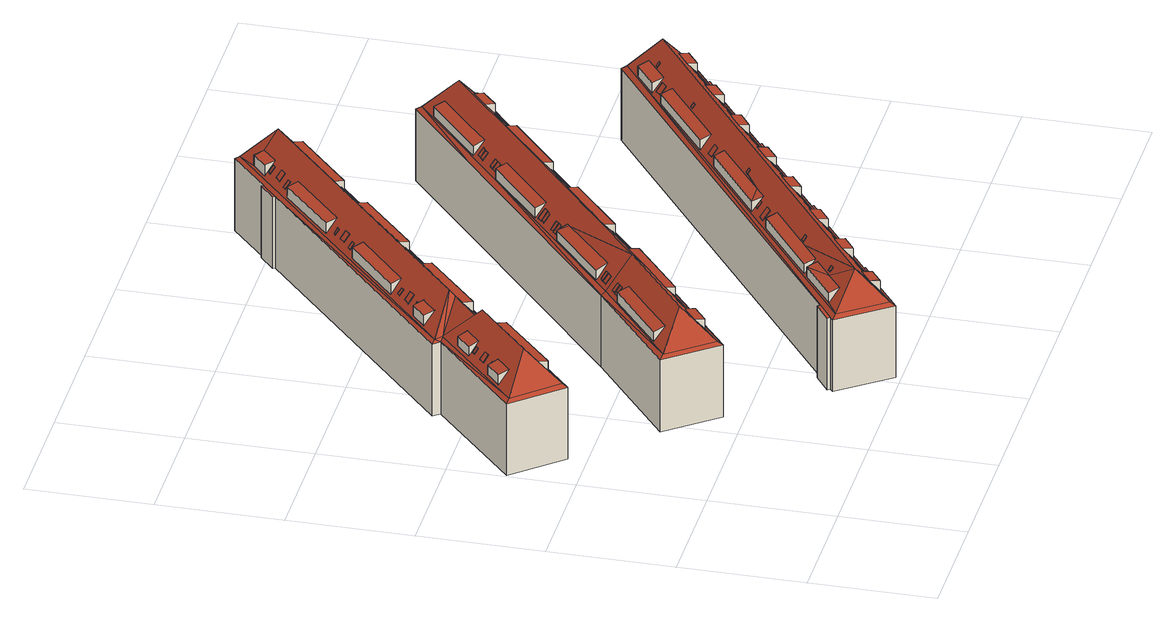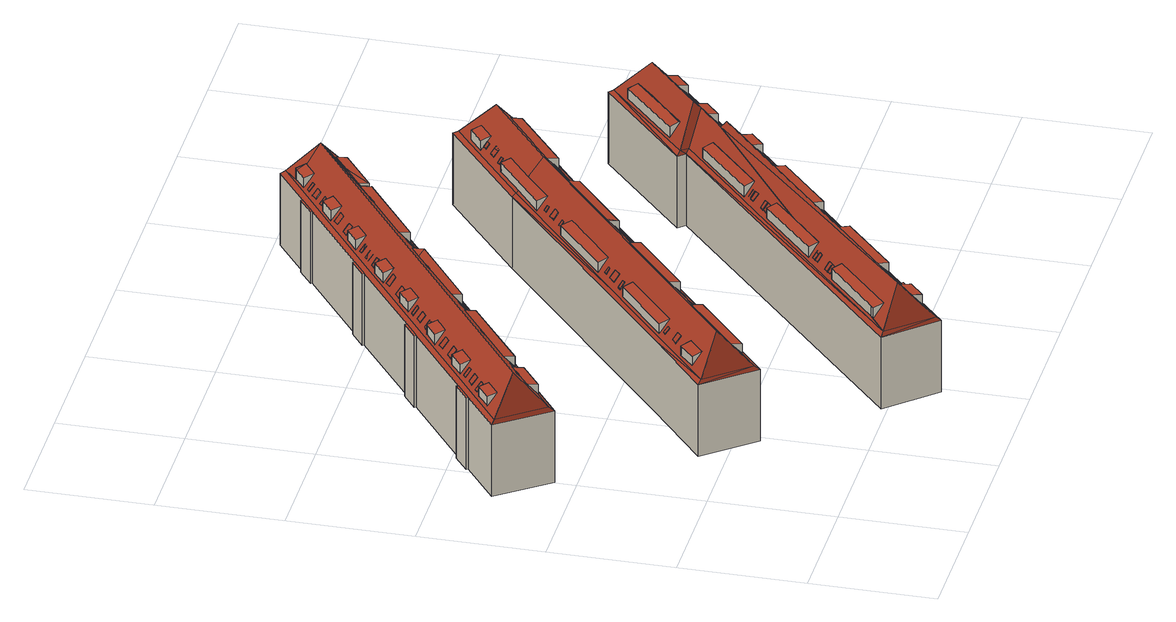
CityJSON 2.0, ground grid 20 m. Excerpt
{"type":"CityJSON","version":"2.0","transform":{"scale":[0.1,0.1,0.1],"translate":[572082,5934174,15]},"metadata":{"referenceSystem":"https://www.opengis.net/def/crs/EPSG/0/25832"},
"CityObjects":{
"building1":{"type":"Building","attributes":{"Grundfläche 2D":"844.498860","Grundhöhe NN":"15.993"},"children":["building1-1","building1-2","building1-3","building1-4","building1-5","building1-6","building1-7","building1-8","building1-9","building1-10","building1-11","building1-12","building1-13","building1-14","building1-15","building1-16","building1-17","building1-18","building1-19","building1-20","building1-21","building1-22","building1-23","building1-24"],"geometry":[{"type":"Solid","lod":"3","boundaries":[[[[0,1,2,3]],[[4,5,6,7]],[[8,9,10,11],[12,13,14,15,7,16]],[[17,10,9,18,19]],[[18,20,19]],[[21,22,23,24,25]],[[26,27,20,18,28],[29,30,31,32,22,33,29,26],[34,35,36,37,38,39,34,20],[40,41,42,43]],[[20,27,44]],[[45,46,11,17]],[[45,17,47]],[[48,11,46]],[[49,8,48]],[[48,8,11]],[[50,26,49]],[[26,28,49]],[[28,8,49]],[[51,52,50]],[[50,52,26]],[[53,54,55,52,51]],[[53,56,57,54]],[[58,55,54]],[[47,55,58]],[[47,19,55]],[[47,17,19]],[[59,60,61,62]],[[63,52,55,44,27],[61,60,64,65],[66,67,68,69,70,71]],[[27,52,63]],[[72,73,74,75,76]],[[67,66,77,78,68]],[[17,11,10]],[[18,9,8,28]],[[26,52,27]],[[19,44,55]],[[20,44,19]],[[3,2,43,42]],[[0,3,42,41]],[[1,0,41,40]],[[2,1,40,43]],[[14,13,5,4]],[[13,12,6,5]],[[16,7,6,12]],[[15,14,4,7]],[[23,22,32]],[[31,30,24,23,32]],[[30,29,25,24]],[[29,33,21,25]],[[33,22,21]],[[36,35,75,74,37]],[[35,34,76,75]],[[34,39,72,76]],[[39,38,73,72]],[[38,37,74,73]],[[61,65,62]],[[59,62,65,64]],[[59,64,60]],[[70,69,78,77]],[[68,78,69,68,67]],[[77,66,71,70]],[[79,80,46,45]],[[80,81,48,46]],[[81,82,49,48]],[[82,83,50,49]],[[83,84,51,50]],[[84,85,53,51]],[[85,86,56,53]],[[86,87,57,56]],[[87,88,54,57]],[[88,89,58,54]],[[89,90,47,58]],[[90,79,45,47]],[[84,83,82,81,80,79,90,89,88,87,86,85]]]],"semantics":{"surfaces":[{"type":"RoofSurface"},{"type":"WallSurface"},{"type":"GroundSurface"}],"values":[[0,0,0,0,0,0,0,0,0,0,0,0,0,0,0,0,0,0,0,0,0,0,0,0,0,0,0,0,0,0,0,0,0,0,1,1,1,1,1,1,1,1,1,1,1,1,1,1,1,1,1,1,1,1,1,1,1,1,1,1,1,1,1,1,1,1,1,1,1,1,2]]}}]},
"building1-1":{"type":"BuildingInstallation","parents":["building1"],"geometry":[{"type":"MultiSurface","lod":"3","boundaries":[[[91,92,93,94]],[[94,93,95,96]],[[91,94,96,97]],[[92,91,97,98]],[[93,92,98,95]]],"semantics":{"surfaces":[{"type":"RoofSurface"},{"type":"WallSurface"}],"values":[0,1,1,1,1]}}]},
"building1-2":{"type":"BuildingInstallation","parents":["building1"],"geometry":[{"type":"MultiSurface","lod":"3","boundaries":[[[99,100,101,102]],[[102,101,103,104]],[[101,100,105,103]],[[100,99,106,105]],[[99,102,104,106]]],"semantics":{"surfaces":[{"type":"RoofSurface"},{"type":"WallSurface"}],"values":[0,1,1,1,1]}}]},
"building1-3":{"type":"BuildingInstallation","parents":["building1"],"geometry":[{"type":"MultiSurface","lod":"3","boundaries":[[[107,108,109,110]],[[109,108,111,112]],[[110,109,112,113]],[[107,110,113,114]],[[108,107,114,111]]],"semantics":{"surfaces":[{"type":"RoofSurface"},{"type":"WallSurface"}],"values":[0,1,1,1,1]}}]},
"building1-4":{"type":"BuildingInstallation","parents":["building1"],"geometry":[{"type":"MultiSurface","lod":"3","boundaries":[[[115,116,117,118,119]],[[120,121,116,115,122]],[[121,123,117,116]],[[124,122,115,119]],[[123,125,124,119,118,117]]],"semantics":{"surfaces":[{"type":"RoofSurface"},{"type":"WallSurface"}],"values":[0,1,1,1,1]}}]},
"building1-5":{"type":"BuildingInstallation","parents":["building1"],"geometry":[{"type":"MultiSurface","lod":"3","boundaries":[[[126,127,128,129]],[[127,126,130,131]],[[128,127,131,132]],[[129,128,132,133]],[[126,129,133,130]]],"semantics":{"surfaces":[{"type":"RoofSurface"},{"type":"WallSurface"}],"values":[0,1,1,1,1]}}]},
"building1-6":{"type":"BuildingInstallation","parents":["building1"],"geometry":[{"type":"MultiSurface","lod":"3","boundaries":[[[134,135,136,137]],[[134,137,138,139]],[[137,136,140,138]],[[135,134,139,141]],[[136,135,141,140]]],"semantics":{"surfaces":[{"type":"RoofSurface"},{"type":"WallSurface"}],"values":[0,1,1,1,1]}}]},
"building1-7":{"type":"BuildingInstallation","parents":["building1"],"geometry":[{"type":"MultiSurface","lod":"3","boundaries":[[[142,143,144,145]],[[145,144,146,147]],[[142,145,147,148]],[[143,142,148,149]],[[144,143,149,146]]],"semantics":{"surfaces":[{"type":"RoofSurface"},{"type":"WallSurface"}],"values":[0,1,1,1,1]}}]},
"building1-8":{"type":"BuildingInstallation","parents":["building1"],"geometry":[{"type":"MultiSurface","lod":"3","boundaries":[[[150,151,152,153]],[[151,150,154,155]],[[153,152,156,157]],[[150,153,157,154]],[[152,151,155,156]]],"semantics":{"surfaces":[{"type":"RoofSurface"},{"type":"WallSurface"}],"values":[0,1,1,1,1]}}]},
"building1-9":{"type":"BuildingInstallation","parents":["building1"],"geometry":[{"type":"MultiSurface","lod":"3","boundaries":[[[158,159,160,161]],[[159,158,162,163]],[[161,160,164,165]],[[158,161,165,162]],[[160,159,163,164]]],"semantics":{"surfaces":[{"type":"RoofSurface"},{"type":"WallSurface"}],"values":[0,1,1,1,1]}}]},
"building1-10":{"type":"BuildingInstallation","parents":["building1"],"geometry":[{"type":"MultiSurface","lod":"3","boundaries":[[[166,167,168,169]],[[167,166,170,171]],[[169,168,172,173]],[[166,169,173,170]],[[168,167,171,172]]],"semantics":{"surfaces":[{"type":"RoofSurface"},{"type":"WallSurface"}],"values":[0,1,1,1,1]}}]},
"building1-11":{"type":"BuildingInstallation","parents":["building1"],"geometry":[{"type":"MultiSurface","lod":"3","boundaries":[[[174,175,176,177]],[[177,176,178]],[[179,175,174]],[[179,178,176,175]]],"semantics":{"surfaces":[{"type":"RoofSurface"},{"type":"WallSurface"}],"values":[0,1,1,1]}}]},
"building1-12":{"type":"BuildingInstallation","parents":["building1"],"geometry":[{"type":"MultiSurface","lod":"3","boundaries":[[[180,181,182,183]],[[180,183,184,185]],[[183,182,186,184]],[[181,180,185,187]],[[182,181,187,186]]],"semantics":{"surfaces":[{"type":"RoofSurface"},{"type":"WallSurface"}],"values":[0,1,1,1,1]}}]},
"building1-13":{"type":"BuildingInstallation","parents":["building1"],"geometry":[{"type":"MultiSurface","lod":"3","boundaries":[[[188,189,190,191]],[[189,188,192,193]],[[190,189,193,194]],[[188,191,195,192]],[[191,190,194,195]]],"semantics":{"surfaces":[{"type":"RoofSurface"},{"type":"WallSurface"}],"values":[0,1,1,1,1]}}]},
"building1-14":{"type":"BuildingInstallation","parents":["building1"],"geometry":[{"type":"MultiSurface","lod":"3","boundaries":[[[196,197,198,199,200,201]],[[202,203,196,201]],[[204,205,199,198]],[[201,200,199,205,202]],[[203,204,198,197,196]]],"semantics":{"surfaces":[{"type":"RoofSurface"},{"type":"WallSurface"}],"values":[0,1,1,1,1]}}]},
"building1-15":{"type":"BuildingInstallation","parents":["building1"],"geometry":[{"type":"MultiSurface","lod":"3","boundaries":[[[206,163,207,208]],[[207,163,209]],[[208,207,209,210]],[[206,208,210,211]],[[206,211,163]]],"semantics":{"surfaces":[{"type":"RoofSurface"},{"type":"WallSurface"}],"values":[0,1,1,1,1]}}]},
"building1-16":{"type":"BuildingInstallation","parents":["building1"],"geometry":[{"type":"MultiSurface","lod":"3","boundaries":[[[212,213,214]],[[215,216,217,213,212]],[[214,213,218]],[[218,63,212,214]],[[63,219,215,212]],[[219,220,217,216,215]]],"semantics":{"surfaces":[{"type":"RoofSurface"},{"type":"WallSurface"}],"values":[0,0,1,1,1,1]}}]},
"building1-17":{"type":"BuildingInstallation","parents":["building1"],"geometry":[{"type":"MultiSurface","lod":"3","boundaries":[[[221,222,223,224]],[[221,224,225,226]],[[222,221,226,227]],[[224,223,228,225]],[[223,222,227,228]]],"semantics":{"surfaces":[{"type":"RoofSurface"},{"type":"WallSurface"}],"values":[0,1,1,1,1]}}]},
"building1-18":{"type":"BuildingInstallation","parents":["building1"],"geometry":[{"type":"MultiSurface","lod":"3","boundaries":[[[229,230,231,232]],[[230,229,233,234]],[[231,230,234,235]],[[232,231,235,236]],[[229,232,236,233]]],"semantics":{"surfaces":[{"type":"RoofSurface"},{"type":"WallSurface"}],"values":[0,1,1,1,1]}}]},
"building1-19":{"type":"BuildingInstallation","parents":["building1"],"geometry":[{"type":"MultiSurface","lod":"3","boundaries":[[[237,238,117,239,240,241]],[[239,117,123,242]],[[243,241,240,239,242,244]],[[237,241,243,245]],[[123,117,238,237,245,246]]],"semantics":{"surfaces":[{"type":"RoofSurface"},{"type":"WallSurface"}],"values":[0,1,1,1,1]}}]},
"building1-20":{"type":"BuildingInstallation","parents":["building1"],"geometry":[{"type":"MultiSurface","lod":"3","boundaries":[[[247,248,249,250]],[[250,249,251]],[[251,252,247,250]],[[248,247,252]]],"semantics":{"surfaces":[{"type":"RoofSurface"},{"type":"WallSurface"}],"values":[0,1,1,1]}}]},
"building1-21":{"type":"BuildingInstallation","parents":["building1"],"geometry":[{"type":"MultiSurface","lod":"3","boundaries":[[[253,254,255,256]],[[253,256,257,258]],[[256,255,259,257]],[[254,253,258,260]],[[255,254,260,259]]],"semantics":{"surfaces":[{"type":"RoofSurface"},{"type":"WallSurface"}],"values":[0,1,1,1,1]}}]},
"building1-22":{"type":"BuildingInstallation","parents":["building1"],"geometry":[{"type":"MultiSurface","lod":"3","boundaries":[[[261,262,263,264]],[[262,261,265]],[[266,264,263]],[[265,266,263,262]]],"semantics":{"surfaces":[{"type":"RoofSurface"},{"type":"WallSurface"}],"values":[0,1,1,1]}}]},
"building1-23":{"type":"BuildingInstallation","parents":["building1"],"geometry":[{"type":"MultiSurface","lod":"3","boundaries":[[[267,268,269,270]],[[269,268,271,272]],[[270,269,272,273]],[[267,270,273,274]],[[268,267,274,271]]],"semantics":{"surfaces":[{"type":"RoofSurface"},{"type":"WallSurface"}],"values":[0,1,1,1,1]}}]},
"building1-24":{"type":"BuildingInstallation","parents":["building1"],"geometry":[{"type":"MultiSurface","lod":"3","boundaries":[[[275,276,277,278]],[[276,275,279,280]],[[278,277,281,282]],[[275,278,282,279]],[[277,276,280,281]]],"semantics":{"surfaces":[{"type":"RoofSurface"},{"type":"WallSurface"}],"values":[0,1,1,1,1]}}]},
"building2":{"type":"Building","attributes":{"Grundfläche 2D":"837.151905","Grundhöhe NN":"16.050"},"children":["building2-1","building2-2","building2-3","building2-4","building2-5","building2-6","building2-7","building2-8","building2-9","building2-10","building2-11","building2-12","building2-13","building2-14","building2-15","building2-16","building2-17","building2-18","building2-19","building2-20","building2-21","building2-22","building2-23","building2-24","building2-25"],"geometry":[{"type":"Solid","lod":"3","boundaries":[[[[283,284,285,286]],[[286,287,283]],[[288,289,290,291,292,293,294]],[[295,296,297,298,299,300,301,302,303,304]],[[305,306,307,308,309,296,295,310,311,300,299],[289,288,312,313,314,292,291,290],[315,316,317,318]],[[319,298,320,321]],[[321,320,322]],[[323,299,298,319]],[[323,324,307,306,305]],[[323,305,299]],[[325,307,324]],[[326,327,325]],[[325,327,307]],[[328,327,326]],[[328,329,322,330,331,327]],[[322,332,330]],[[322,320,332]],[[295,304,333,334,310]],[[335,336,337,338]],[[339,340,341,342,343,344,345]],[[320,297,296,332],[341,346,347,348,345,344,343,342]],[[332,296,309,308,327,331,330],[286,285,349,350,351,287,286,296],[352,353,335,338],[354,355,356,357,358,359]],[[360,361,315,318]],[[359,362,363,355,354]],[[297,320,298]],[[307,327,308]],[[351,350,284,283]],[[285,284,350,349]],[[283,287,351]],[[314,293,292]],[[314,313,294,293]],[[288,294,313,312]],[[310,334,311]],[[333,304,303,302]],[[300,311,334,333,302,301]],[[361,360,317,316]],[[315,361,316]],[[317,360,318]],[[335,353,336]],[[337,336,353,352]],[[337,352,338]],[[358,357,363,362]],[[363,357,356,355]],[[362,359,358]],[[339,345,348,347]],[[347,346,340,339]],[[341,340,346]],[[319,321,364,365]],[[323,319,365,366]],[[367,325,324,323,366,368]],[[326,325,367,369]],[[321,322,370,364]],[[370,322,329,328,326,369,371]],[[364,370,371,369,367,368,366,365]]]],"semantics":{"surfaces":[{"type":"RoofSurface"},{"type":"WallSurface"},{"type":"GroundSurface"}],"values":[[0,0,0,0,0,0,0,0,0,0,0,0,0,0,0,0,0,0,0,0,0,0,0,0,0,0,1,1,1,1,1,1,1,1,1,1,1,1,1,1,1,1,1,1,1,1,1,1,1,1,1,1,1,2]]}}]},
"building2-1":{"type":"BuildingInstallation","parents":["building2"],"geometry":[{"type":"MultiSurface","lod":"3","boundaries":[[[372,373,374,375,376]],[[377,378,374,373]],[[378,376,375,374]],[[373,372,377]]],"semantics":{"surfaces":[{"type":"RoofSurface"},{"type":"WallSurface"}],"values":[0,1,1,1]}}]},
"building2-2":{"type":"BuildingInstallation","parents":["building2"],"geometry":[{"type":"MultiSurface","lod":"3","boundaries":[[[379,380,381,382]],[[381,383,382]],[[379,382,383,384]],[[379,384,380]]],"semantics":{"surfaces":[{"type":"RoofSurface"},{"type":"WallSurface"}],"values":[0,1,1,1]}}]},
"building2-3":{"type":"BuildingInstallation","parents":["building2"],"geometry":[{"type":"MultiSurface","lod":"3","boundaries":[[[385,386,387,388]],[[385,388,389,390]],[[386,385,390,391]],[[387,386,391,392]],[[388,387,392,389]]],"semantics":{"surfaces":[{"type":"RoofSurface"},{"type":"WallSurface"}],"values":[0,1,1,1,1]}}]},
"building2-4":{"type":"BuildingInstallation","parents":["building2"],"geometry":[{"type":"MultiSurface","lod":"3","boundaries":[[[393,394,395,396]],[[396,395,397,398]],[[393,396,398,399]],[[394,393,399,400]],[[395,394,400,397]]],"semantics":{"surfaces":[{"type":"RoofSurface"},{"type":"WallSurface"}],"values":[0,1,1,1,1]}}]},
"building2-5":{"type":"BuildingInstallation","parents":["building2"],"geometry":[{"type":"MultiSurface","lod":"3","boundaries":[[[401,402,403,404]],[[402,401,405,406]],[[404,403,407,408]],[[401,404,408,405]],[[403,402,406,407]]],"semantics":{"surfaces":[{"type":"RoofSurface"},{"type":"WallSurface"}],"values":[0,1,1,1,1]}}]},
"building2-6":{"type":"BuildingInstallation","parents":["building2"],"geometry":[{"type":"MultiSurface","lod":"3","boundaries":[[[409,410,411,412]],[[411,410,413,414]],[[412,411,414,415]],[[409,412,415,416]],[[410,409,416,413]]],"semantics":{"surfaces":[{"type":"RoofSurface"},{"type":"WallSurface"}],"values":[0,1,1,1,1]}}]},
"building2-7":{"type":"BuildingInstallation","parents":["building2"],"geometry":[{"type":"MultiSurface","lod":"3","boundaries":[[[417,418,419,420]],[[420,419,421,422]],[[417,420,422,423]],[[418,417,423,424]],[[419,418,424,421]]],"semantics":{"surfaces":[{"type":"RoofSurface"},{"type":"WallSurface"}],"values":[0,1,1,1,1]}}]},
"building2-8":{"type":"BuildingInstallation","parents":["building2"],"geometry":[{"type":"MultiSurface","lod":"3","boundaries":[[[425,426,427,428]],[[428,427,429,430]],[[425,428,430,431]],[[426,425,431,432]],[[427,426,432,429]]],"semantics":{"surfaces":[{"type":"RoofSurface"},{"type":"WallSurface"}],"values":[0,1,1,1,1]}}]},
"building2-9":{"type":"BuildingInstallation","parents":["building2"],"geometry":[{"type":"MultiSurface","lod":"3","boundaries":[[[433,434,435,436,437,438]],[[439,440,435,434]],[[437,436,435,440,435,441]],[[441,442,438,437]],[[434,433,438,442,439]]],"semantics":{"surfaces":[{"type":"RoofSurface"},{"type":"WallSurface"}],"values":[0,1,1,1,1]}}]},
"building2-10":{"type":"BuildingInstallation","parents":["building2"],"geometry":[{"type":"MultiSurface","lod":"3","boundaries":[[[443,444,445,446]],[[443,446,447,448]],[[446,445,449,447]],[[444,443,448,450]],[[445,444,450,449]]],"semantics":{"surfaces":[{"type":"RoofSurface"},{"type":"WallSurface"}],"values":[0,1,1,1,1]}}]},
"building2-11":{"type":"BuildingInstallation","parents":["building2"],"geometry":[{"type":"MultiSurface","lod":"3","boundaries":[[[443,451,452,453]],[[452,451,454,455]],[[443,453,456,448]],[[453,452,455,456]],[[451,443,448,454]]],"semantics":{"surfaces":[{"type":"RoofSurface"},{"type":"WallSurface"}],"values":[0,1,1,1,1]}}]},
"building2-12":{"type":"BuildingInstallation","parents":["building2"],"geometry":[{"type":"MultiSurface","lod":"3","boundaries":[[[457,458,459,460,461]],[[462,463,461,460]],[[463,464,457,461]],[[459,458,457,464,465]],[[465,462,460,459]]],"semantics":{"surfaces":[{"type":"RoofSurface"},{"type":"WallSurface"}],"values":[0,1,1,1,1]}}]},
"building2-13":{"type":"BuildingInstallation","parents":["building2"],"geometry":[{"type":"MultiSurface","lod":"3","boundaries":[[[466,467,468,469]],[[469,468,470,471]],[[466,469,471,472]],[[467,466,472,473]],[[468,467,473,470]]],"semantics":{"surfaces":[{"type":"RoofSurface"},{"type":"WallSurface"}],"values":[0,1,1,1,1]}}]},
"building2-14":{"type":"BuildingInstallation","parents":["building2"],"geometry":[{"type":"MultiSurface","lod":"3","boundaries":[[[474,475,476,477]],[[476,475,478,479]],[[477,476,479,480]],[[474,477,480,481]],[[475,474,481,478]]],"semantics":{"surfaces":[{"type":"RoofSurface"},{"type":"WallSurface"}],"values":[0,1,1,1,1]}}]},
"building2-15":{"type":"BuildingInstallation","parents":["building2"],"geometry":[{"type":"MultiSurface","lod":"3","boundaries":[[[482,483,484,485]],[[485,484,486,487]],[[482,485,487,488]],[[483,482,488,489]],[[484,483,489,486]]],"semantics":{"surfaces":[{"type":"RoofSurface"},{"type":"WallSurface"}],"values":[0,1,1,1,1]}}]},
"building2-16":{"type":"BuildingInstallation","parents":["building2"],"geometry":[{"type":"MultiSurface","lod":"3","boundaries":[[[490,491,492,493]],[[493,492,494,495]],[[490,493,495,496]],[[491,490,496,497]],[[492,491,497,494]]],"semantics":{"surfaces":[{"type":"RoofSurface"},{"type":"WallSurface"}],"values":[0,1,1,1,1]}}]},
"building2-17":{"type":"BuildingInstallation","parents":["building2"],"geometry":[{"type":"MultiSurface","lod":"3","boundaries":[[[498,499,500,501]],[[500,499,502,503]],[[501,500,503,504]],[[498,501,504,505]],[[499,498,505,502]]],"semantics":{"surfaces":[{"type":"RoofSurface"},{"type":"WallSurface"}],"values":[0,1,1,1,1]}}]},
"building2-18":{"type":"BuildingInstallation","parents":["building2"],"geometry":[{"type":"MultiSurface","lod":"3","boundaries":[[[506,507,508,509]],[[507,506,510,511]],[[509,508,512,513]],[[506,509,513,510]],[[508,507,511,512]]],"semantics":{"surfaces":[{"type":"RoofSurface"},{"type":"WallSurface"}],"values":[0,1,1,1,1]}}]},
"building2-19":{"type":"BuildingInstallation","parents":["building2"],"geometry":[{"type":"MultiSurface","lod":"3","boundaries":[[[514,515,516,517]],[[515,514,518,519]],[[517,516,520,521]],[[514,517,521,518]],[[516,515,519,520]]],"semantics":{"surfaces":[{"type":"RoofSurface"},{"type":"WallSurface"}],"values":[0,1,1,1,1]}}]},
"building2-20":{"type":"BuildingInstallation","parents":["building2"],"geometry":[{"type":"MultiSurface","lod":"3","boundaries":[[[522,523,524,525,526,527]],[[528,525,524,523,529,530]],[[526,525,528,531]],[[532,522,527,526,531,533]],[[523,522,532,529]]],"semantics":{"surfaces":[{"type":"RoofSurface"},{"type":"WallSurface"}],"values":[0,1,1,1,1]}}]},
"building2-21":{"type":"BuildingInstallation","parents":["building2"],"geometry":[{"type":"MultiSurface","lod":"3","boundaries":[[[534,535,536,537]],[[535,534,538,539]],[[536,535,539,540]],[[537,536,540,541]],[[534,537,541,538]]],"semantics":{"surfaces":[{"type":"RoofSurface"},{"type":"WallSurface"}],"values":[0,1,1,1,1]}}]},
"building2-22":{"type":"BuildingInstallation","parents":["building2"],"geometry":[{"type":"MultiSurface","lod":"3","boundaries":[[[507,542,543,544]],[[543,542,545,546]],[[544,543,546,547]],[[507,544,547,511]],[[542,507,511,545]]],"semantics":{"surfaces":[{"type":"RoofSurface"},{"type":"WallSurface"}],"values":[0,1,1,1,1]}}]},
"building2-23":{"type":"BuildingInstallation","parents":["building2"],"geometry":[{"type":"MultiSurface","lod":"3","boundaries":[[[548,549,550,551]],[[549,548,552,553]],[[551,550,554,555]],[[548,551,555,552]],[[550,549,553,554]]],"semantics":{"surfaces":[{"type":"RoofSurface"},{"type":"WallSurface"}],"values":[0,1,1,1,1]}}]},
"building2-24":{"type":"BuildingInstallation","parents":["building2"],"geometry":[{"type":"MultiSurface","lod":"3","boundaries":[[[556,557,558,559]],[[557,556,560,561]],[[558,557,561,562]],[[559,558,562,563]],[[556,559,563,560]]],"semantics":{"surfaces":[{"type":"RoofSurface"},{"type":"WallSurface"}],"values":[0,1,1,1,1]}}]},
"building2-25":{"type":"BuildingInstallation","parents":["building2"],"geometry":[{"type":"MultiSurface","lod":"3","boundaries":[[[469,564,565,566]],[[566,565,567,568]],[[469,566,568,471]],[[564,469,471,569]],[[565,564,569,567]]],"semantics":{"surfaces":[{"type":"RoofSurface"},{"type":"WallSurface"}],"values":[0,1,1,1,1]}}]},
"building3":{"type":"Building","attributes":{"Grundfläche 2D":"826.708482","Grundhöhe NN":"16.005"},"children":["building3-1","building3-2","building3-3","building3-4","building3-5","building3-6","building3-7","building3-8","building3-9","building3-10","building3-11","building3-12","building3-13","building3-14","building3-15","building3-16","building3-17","building3-18","building3-19","building3-20","building3-21","building3-22","building3-23","building3-24","building3-25","building3-26","building3-27","building3-28","building3-29","building3-30","building3-31","building3-32","building3-33","building3-34","building3-35","building3-36"],"geometry":[{"type":"Solid","lod":"3","boundaries":[[[[570,571,572]],[[573,570,572,574]],[[575,576,577,578,579]],[[575,577,576]],[[580,581,582,583]],[[579,584,585,586,587,588,589,590,591,575],[592,593,594,595],[596,597,574,572,598,572,571,599],[600,601,602,603,604,605,575,605,606,607],[583,582,608,609]],[[585,575,591,610,586]],[[611,612,613,614]],[[615,616,617,618]],[[619,620,621,622]],[[623,611,614,615,618,619,622,624,625,626,578,577]],[[624,627,628,625]],[[629,584,578,626]],[[630,584,629]],[[631,630,632,633]],[[630,631,634,585,584]],[[635,606,605,604,636,637,638]],[[639,640,593,592]],[[591,641,642,610]],[[643,644,641,591,590]],[[634,623,577,585]],[[585,577,575]],[[579,578,584]],[[573,574,597]],[[597,596,570,573]],[[599,571,570,596]],[[636,604,603,602]],[[602,601,637,636]],[[601,600,607,606,635,638,637]],[[640,639,595,594]],[[640,594,593]],[[592,595,639]],[[580,583,609]],[[609,608,581,580]],[[582,581,608]],[[610,642,586]],[[589,588,587,641,644,643,590]],[[587,586,642,641]],[[645,646,611,623]],[[646,647,612,611]],[[647,648,613,612]],[[648,649,614,613]],[[649,650,615,614]],[[650,651,616,615]],[[651,652,617,616]],[[652,653,618,617]],[[653,654,619,618]],[[654,655,620,619]],[[655,656,621,620]],[[656,657,622,621]],[[657,658,624,622]],[[658,659,627,624]],[[659,660,628,627]],[[660,661,625,628]],[[661,662,626,625]],[[662,663,629,626]],[[663,664,630,629]],[[664,665,632,630]],[[665,666,633,632]],[[666,667,631,633]],[[667,668,634,631]],[[668,645,623,634]],[[655,654,653,652,651,650,649,648,647,646,645,668,667,666,665,664,663,662,661,660,659,658,657,656]]]],"semantics":{"surfaces":[{"type":"RoofSurface"},{"type":"WallSurface"},{"type":"GroundSurface"}],"values":[[0,0,0,0,0,0,0,0,0,0,0,0,0,0,0,0,0,0,0,0,0,0,0,1,1,1,1,1,1,1,1,1,1,1,1,1,1,1,1,1,1,1,1,1,1,1,1,1,1,1,1,1,1,1,1,1,1,1,1,1,1,1,2]]}}]},
"building3-1":{"type":"BuildingInstallation","parents":["building3"],"geometry":[{"type":"MultiSurface","lod":"3","boundaries":[[[669,670,671,672]],[[672,671,673,674]],[[669,672,674,675]],[[670,669,675,676]],[[671,670,676,673]]],"semantics":{"surfaces":[{"type":"RoofSurface"},{"type":"WallSurface"}],"values":[0,1,1,1,1]}}]},
"building3-2":{"type":"BuildingInstallation","parents":["building3"],"geometry":[{"type":"MultiSurface","lod":"3","boundaries":[[[677,678,679,680]],[[681,682,679,678]],[[683,684,677,680]],[[681,678,677,684]],[[683,680,679,682]]],"semantics":{"surfaces":[{"type":"RoofSurface"},{"type":"WallSurface"}],"values":[0,1,1,1,1]}}]},
"building3-3":{"type":"BuildingInstallation","parents":["building3"],"geometry":[{"type":"MultiSurface","lod":"3","boundaries":[[[685,686,687,688,689,690]],[[691,598,692,690,689,688]],[[692,693,685,690]],[[693,694,687,686,685]],[[694,691,688,687]]],"semantics":{"surfaces":[{"type":"RoofSurface"},{"type":"WallSurface"}],"values":[0,1,1,1,1]}}]},
"building3-4":{"type":"BuildingInstallation","parents":["building3"],"geometry":[{"type":"MultiSurface","lod":"3","boundaries":[[[695,696,697,698]],[[695,698,699,700]],[[696,695,700,701]],[[698,697,702,699]],[[697,696,701,702]]],"semantics":{"surfaces":[{"type":"RoofSurface"},{"type":"WallSurface"}],"values":[0,1,1,1,1]}}]},
"building3-5":{"type":"BuildingInstallation","parents":["building3"],"geometry":[{"type":"MultiSurface","lod":"3","boundaries":[[[703,704,705,706]],[[706,705,707]],[[703,706,707,708]],[[704,703,708,709]],[[704,709,705]]],"semantics":{"surfaces":[{"type":"RoofSurface"},{"type":"WallSurface"}],"values":[0,1,1,1,1]}}]},
"building3-6":{"type":"BuildingInstallation","parents":["building3"],"geometry":[{"type":"MultiSurface","lod":"3","boundaries":[[[710,711,712,713]],[[711,710,714,715]],[[713,712,716,717]],[[710,713,717,714]],[[712,711,715,716]]],"semantics":{"surfaces":[{"type":"RoofSurface"},{"type":"WallSurface"}],"values":[0,1,1,1,1]}}]},
"building3-7":{"type":"BuildingInstallation","parents":["building3"],"geometry":[{"type":"MultiSurface","lod":"3","boundaries":[[[718,719,720,721]],[[721,720,722,723]],[[718,721,723,724]],[[719,718,724,725]],[[720,719,725,722]]],"semantics":{"surfaces":[{"type":"RoofSurface"},{"type":"WallSurface"}],"values":[0,1,1,1,1]}}]},
"building3-8":{"type":"BuildingInstallation","parents":["building3"],"geometry":[{"type":"MultiSurface","lod":"3","boundaries":[[[726,727,728,729]],[[729,728,730,731]],[[726,729,731,732]],[[727,726,732,733]],[[728,727,733,730]]],"semantics":{"surfaces":[{"type":"RoofSurface"},{"type":"WallSurface"}],"values":[0,1,1,1,1]}}]},
"building3-9":{"type":"BuildingInstallation","parents":["building3"],"geometry":[{"type":"MultiSurface","lod":"3","boundaries":[[[734,735,736,737]],[[738,739,736,735]],[[736,739,737]],[[734,738,735]]],"semantics":{"surfaces":[{"type":"RoofSurface"},{"type":"WallSurface"}],"values":[0,1,1,1]}}]},
"building3-10":{"type":"BuildingInstallation","parents":["building3"],"geometry":[{"type":"MultiSurface","lod":"3","boundaries":[[[740,741,742]],[[743,744,740,742,745]],[[746,576,742,741]],[[576,747,745,742]],[[745,747,744,743]],[[741,740,746]]],"semantics":{"surfaces":[{"type":"RoofSurface"},{"type":"WallSurface"}],"values":[0,0,1,1,1,1]}}]},
"building3-11":{"type":"BuildingInstallation","parents":["building3"],"geometry":[{"type":"MultiSurface","lod":"3","boundaries":[[[748,749,750,751]],[[748,751,752,753]],[[751,750,754,752]],[[750,749,755,754]],[[749,748,753,755]]],"semantics":{"surfaces":[{"type":"RoofSurface"},{"type":"WallSurface"}],"values":[0,1,1,1,1]}}]},
"building3-12":{"type":"BuildingInstallation","parents":["building3"],"geometry":[{"type":"MultiSurface","lod":"3","boundaries":[[[756,757,758,759]],[[759,758,760,761]],[[758,757,762,760]],[[756,759,761,607]],[[757,756,607,762]]],"semantics":{"surfaces":[{"type":"RoofSurface"},{"type":"WallSurface"}],"values":[0,1,1,1,1]}}]},
"building3-13":{"type":"BuildingInstallation","parents":["building3"],"geometry":[{"type":"MultiSurface","lod":"3","boundaries":[[[763,764,765,766,767,768]],[[769,770,766,765]],[[768,767,766,770,771]],[[771,772,763,768]],[[772,769,765,764,763]]],"semantics":{"surfaces":[{"type":"RoofSurface"},{"type":"WallSurface"}],"values":[0,1,1,1,1]}}]},
"building3-14":{"type":"BuildingInstallation","parents":["building3"],"geometry":[{"type":"MultiSurface","lod":"3","boundaries":[[[773,774,775,776]],[[774,777,775]],[[776,778,773]],[[774,773,778,777]]],"semantics":{"surfaces":[{"type":"RoofSurface"},{"type":"WallSurface"}],"values":[0,1,1,1]}}]},
"building3-15":{"type":"BuildingInstallation","parents":["building3"],"geometry":[{"type":"MultiSurface","lod":"3","boundaries":[[[779,780,781,782]],[[780,783,781]],[[782,784,779]],[[780,779,784,783]]],"semantics":{"surfaces":[{"type":"RoofSurface"},{"type":"WallSurface"}],"values":[0,1,1,1]}}]},
"building3-16":{"type":"BuildingInstallation","parents":["building3"],"geometry":[{"type":"MultiSurface","lod":"3","boundaries":[[[785,786,787,788]],[[785,788,789,790]],[[788,787,791,789]],[[786,785,790,792]],[[787,786,792,791]]],"semantics":{"surfaces":[{"type":"RoofSurface"},{"type":"WallSurface"}],"values":[0,1,1,1,1]}}]},
"building3-17":{"type":"BuildingInstallation","parents":["building3"],"geometry":[{"type":"MultiSurface","lod":"3","boundaries":[[[793,794,795,796]],[[796,795,797,798]],[[795,794,799,797]],[[793,796,798,800]],[[794,793,800,799]]],"semantics":{"surfaces":[{"type":"RoofSurface"},{"type":"WallSurface"}],"values":[0,1,1,1,1]}}]},
"building3-18":{"type":"BuildingInstallation","parents":["building3"],"geometry":[{"type":"MultiSurface","lod":"3","boundaries":[[[801,802,803,804]],[[804,805,801]],[[802,801,805,806]],[[802,806,803]]],"semantics":{"surfaces":[{"type":"RoofSurface"},{"type":"WallSurface"}],"values":[0,1,1,1]}}]},
"building3-19":{"type":"BuildingInstallation","parents":["building3"],"geometry":[{"type":"MultiSurface","lod":"3","boundaries":[[[807,808,809,810]],[[809,811,810]],[[811,812,807,810]],[[807,812,808]]],"semantics":{"surfaces":[{"type":"RoofSurface"},{"type":"WallSurface"}],"values":[0,1,1,1]}}]},
"building3-20":{"type":"BuildingInstallation","parents":["building3"],"geometry":[{"type":"MultiSurface","lod":"3","boundaries":[[[813,814,815,816]],[[816,815,817,818]],[[813,816,818,819]],[[814,813,819,820]],[[815,814,820,817]]],"semantics":{"surfaces":[{"type":"RoofSurface"},{"type":"WallSurface"}],"values":[0,1,1,1,1]}}]},
"building3-21":{"type":"BuildingInstallation","parents":["building3"],"geometry":[{"type":"MultiSurface","lod":"3","boundaries":[[[821,822,823,824]],[[824,823,825,826]],[[821,824,826,827]],[[822,821,827,828]],[[823,822,828,825]]],"semantics":{"surfaces":[{"type":"RoofSurface"},{"type":"WallSurface"}],"values":[0,1,1,1,1]}}]},
"building3-22":{"type":"BuildingInstallation","parents":["building3"],"geometry":[{"type":"MultiSurface","lod":"3","boundaries":[[[829,830,831,832]],[[833,834,831,830]],[[831,834,835,832]],[[835,836,829,832]],[[829,836,833,830]]],"semantics":{"surfaces":[{"type":"RoofSurface"},{"type":"WallSurface"}],"values":[0,1,1,1,1]}}]},
"building3-23":{"type":"BuildingInstallation","parents":["building3"],"geometry":[{"type":"MultiSurface","lod":"3","boundaries":[[[837,838,839,840]],[[837,840,841,842]],[[839,838,843,844]],[[838,837,842,843]],[[840,839,844,841]]],"semantics":{"surfaces":[{"type":"RoofSurface"},{"type":"WallSurface"}],"values":[0,1,1,1,1]}}]},
"building3-24":{"type":"BuildingInstallation","parents":["building3"],"geometry":[{"type":"MultiSurface","lod":"3","boundaries":[[[845,846,847,848,849]],[[850,847,846,851]],[[850,852,848,847]],[[852,853,854,845,849,848]],[[854,851,846,845]]],"semantics":{"surfaces":[{"type":"RoofSurface"},{"type":"WallSurface"}],"values":[0,1,1,1,1]}}]},
"building3-25":{"type":"BuildingInstallation","parents":["building3"],"geometry":[{"type":"MultiSurface","lod":"3","boundaries":[[[855,856,857,858]],[[856,859,857]],[[858,860,855]],[[856,855,860,859]]],"semantics":{"surfaces":[{"type":"RoofSurface"},{"type":"WallSurface"}],"values":[0,1,1,1]}}]},
"building3-26":{"type":"BuildingInstallation","parents":["building3"],"geometry":[{"type":"MultiSurface","lod":"3","boundaries":[[[861,862,863,864]],[[864,863,865,866]],[[861,864,866,867]],[[862,861,867,868]],[[863,862,868,865]]],"semantics":{"surfaces":[{"type":"RoofSurface"},{"type":"WallSurface"}],"values":[0,1,1,1,1]}}]},
"building3-27":{"type":"BuildingInstallation","parents":["building3"],"geometry":[{"type":"MultiSurface","lod":"3","boundaries":[[[869,870,871,872]],[[872,871,873,874]],[[870,869,875,876]],[[869,872,874,875]],[[871,870,876,873]]],"semantics":{"surfaces":[{"type":"RoofSurface"},{"type":"WallSurface"}],"values":[0,1,1,1,1]}}]},
"building3-28":{"type":"BuildingInstallation","parents":["building3"],"geometry":[{"type":"MultiSurface","lod":"3","boundaries":[[[877,878,879,880]],[[879,878,881,882]],[[877,880,883,884]],[[878,877,884,881]],[[880,879,882,883]]],"semantics":{"surfaces":[{"type":"RoofSurface"},{"type":"WallSurface"}],"values":[0,1,1,1,1]}}]},
"building3-29":{"type":"BuildingInstallation","parents":["building3"],"geometry":[{"type":"MultiSurface","lod":"3","boundaries":[[[885,886,887,888]],[[885,888,889,890]],[[888,887,891,889]],[[886,885,890,892]],[[887,886,892,891]]],"semantics":{"surfaces":[{"type":"RoofSurface"},{"type":"WallSurface"}],"values":[0,1,1,1,1]}}]},
"building3-30":{"type":"BuildingInstallation","parents":["building3"],"geometry":[{"type":"MultiSurface","lod":"3","boundaries":[[[893,894,895,896]],[[896,895,897,898]],[[895,894,899,897]],[[893,896,898,900]],[[894,893,900,899]]],"semantics":{"surfaces":[{"type":"RoofSurface"},{"type":"WallSurface"}],"values":[0,1,1,1,1]}}]},
"building3-31":{"type":"BuildingInstallation","parents":["building3"],"geometry":[{"type":"MultiSurface","lod":"3","boundaries":[[[901,902,903,904,905,906]],[[903,902,901,907,908]],[[904,903,908,909]],[[904,909,905]]],"semantics":{"surfaces":[{"type":"RoofSurface"},{"type":"WallSurface"}],"values":[0,1,1,1]}}]},
"building3-32":{"type":"BuildingInstallation","parents":["building3"],"geometry":[{"type":"MultiSurface","lod":"3","boundaries":[[[910,911,912,913]],[[910,913,914,915]],[[912,911,916,917]],[[913,912,917,914]],[[911,910,915,916]]],"semantics":{"surfaces":[{"type":"RoofSurface"},{"type":"WallSurface"}],"values":[0,1,1,1,1]}}]},
"building3-33":{"type":"BuildingInstallation","parents":["building3"],"geometry":[{"type":"MultiSurface","lod":"3","boundaries":[[[918,919,920,921]],[[921,920,922,923]],[[918,921,923,924]],[[919,918,924,925]],[[920,919,925,922]]],"semantics":{"surfaces":[{"type":"RoofSurface"},{"type":"WallSurface"}],"values":[0,1,1,1,1]}}]},
"building3-34":{"type":"BuildingInstallation","parents":["building3"],"geometry":[{"type":"MultiSurface","lod":"3","boundaries":[[[926,927,928,929]],[[928,927,930,931]],[[929,928,931,932]],[[926,929,932,933]],[[927,926,933,930]]],"semantics":{"surfaces":[{"type":"RoofSurface"},{"type":"WallSurface"}],"values":[0,1,1,1,1]}}]},
"building3-35":{"type":"BuildingInstallation","parents":["building3"],"geometry":[{"type":"MultiSurface","lod":"3","boundaries":[[[934,935,936,937,938]],[[939,940,937,936]],[[934,938,937,940,941,942]],[[942,943,935,934]],[[936,935,943,939]]],"semantics":{"surfaces":[{"type":"RoofSurface"},{"type":"WallSurface"}],"values":[0,1,1,1,1]}}]},
"building3-36":{"type":"BuildingInstallation","parents":["building3"],"geometry":[{"type":"MultiSurface","lod":"3","boundaries":[[[944,945,946,947]],[[947,946,948,949]],[[944,947,949,950]],[[945,944,950,951]],[[946,945,951,948]]],"semantics":{"surfaces":[{"type":"RoofSurface"},{"type":"WallSurface"}],"values":[0,1,1,1,1]}}]}
},
"vertices":[
[326,714,164],[230,628,164],[242,615,160],[338,701,160],[99,467,160],[194,553,160],[182,566,164],[87,480,164],[223,576,139],[167,584,193],[70,497,193],[73,439,139],[182,566,163],[194,553,142],[99,467,143],[94,472,151],[117,508,164],[13,506,139],[167,595,183],[166,644,139],[214,636,183],[640,970,160],[628,983,164],[530,896,164],[542,883,160],[633,964,160],[669,992,139],[613,1001,193],[215,587,139],[633,964,142],[542,883,142],[537,889,152],[530,896,163],[640,970,142],[419,797,163],[477,848,163],[480,844,157],[488,835,142],[391,748,142],[380,761,163],[230,628,163],[326,714,163],[338,701,142],[242,615,142],[213,645,193],[5,508,134],[73,431,134],[158,645,134],[232,574,134],[222,585,134],[678,991,134],[610,1067,134],[610,1059,139],[543,1007,134],[516,983,134],[156,654,139],[541,1010,134],[514,986,134],[148,656,134],[264,747,160],[276,733,164],[367,813,164],[354,827,160],[583,1031,142],[264,747,142],[354,827,142],[518,948,164],[427,867,164],[427,868,164],[415,881,142],[505,962,142],[511,956,152],[380,761,164],[391,748,160],[488,835,160],[477,848,164],[419,797,164],[505,962,160],[415,881,160],[5,508,10],[73,431,10],[232,574,10],[222,585,10],[678,991,10],[610,1067,10],[543,1007,10],[541,1010,10],[514,986,10],[516,983,10],[148,656,10],[158,645,10],
[97,571,150],[89,563,149],[95,557,160],[103,564,160],[95,557,159],[103,564,159],[97,571,149],[89,563,148],
[79,554,149],[74,551,149],[79,546,157],[83,549,157],[79,546,156],[83,549,156],[74,551,148],[79,554,148],
[393,854,150],[384,846,150],[390,839,161],[399,847,161],[384,846,149],[390,839,160],[399,847,160],[393,854,149],
[534,879,146],[529,885,156],[523,880,156],[524,879,154],[529,874,146],[530,883,152],[529,885,155],[534,879,145],[523,880,155],[529,874,145],[524,879,153],
[376,832,157],[372,837,149],[367,833,149],[372,828,157],[376,832,156],[372,837,148],[367,833,148],[372,828,156],
[505,853,146],[500,859,156],[494,854,156],[500,848,146],[500,848,145],[505,853,145],[494,854,155],[500,859,155],
[377,740,147],[383,745,147],[378,751,157],[372,746,157],[378,751,156],[372,746,156],[377,740,146],[383,745,146],
[257,725,157],[261,729,157],[257,734,149],[253,730,149],[257,725,156],[261,729,156],[257,734,148],[253,730,148],
[349,726,157],[343,720,157],[349,714,147],[355,719,147],[349,726,156],[343,720,156],[349,714,146],[355,719,146],
[493,854,156],[488,849,156],[494,843,146],[499,847,146],[493,854,155],[488,849,155],[494,843,145],[499,847,145],
[224,686,164],[211,700,160],[186,678,160],[198,663,164],[186,678,141],[211,700,141],
[248,713,161],[242,720,149],[232,712,149],[239,705,161],[239,705,160],[248,713,160],[232,712,148],[242,720,148],
[403,864,149],[407,859,157],[411,862,157],[407,867,149],[403,864,148],[407,859,156],[411,862,156],[407,867,148],
[518,968,148],[520,965,152],[523,961,158],[528,966,158],[524,970,151],[523,972,148],[523,972,147],[518,968,147],[523,961,157],[528,966,157],
[348,714,147],[337,715,156],[342,709,146],[337,715,155],[342,709,145],[348,714,146],
[583,1031,160],[596,1018,164],[584,1032,160],[558,1009,160],[560,1007,161],[570,995,164],[584,1032,142],[558,1009,142],[560,1007,145],
[365,740,157],[371,734,147],[377,739,147],[371,745,157],[371,745,156],[365,740,156],[371,734,146],[377,739,146],
[559,993,159],[564,997,159],[559,1003,149],[554,999,149],[559,993,158],[564,997,158],[559,1003,148],[554,999,148],
[528,873,146],[524,878,154],[516,874,156],[517,873,155],[522,868,146],[516,874,155],[522,868,145],[517,873,154],[528,873,145],[524,878,153],
[113,592,159],[125,579,164],[151,602,164],[139,615,159],[139,615,142],[113,592,142],
[535,980,150],[541,973,161],[550,981,161],[544,988,150],[544,988,149],[535,980,149],[550,981,160],[541,973,160],
[80,539,164],[68,552,159],[43,530,159],[55,516,164],[68,552,142],[43,530,142],
[222,702,149],[218,699,149],[223,694,158],[227,697,158],[218,699,148],[223,694,157],[227,697,157],[222,702,148],
[114,577,158],[118,581,158],[114,586,150],[110,582,150],[114,577,157],[118,581,157],[114,586,149],[110,582,149],
[476,542,158],[376,458,158],[389,444,165],[484,525,164],[488,528,164],[593,553,164],[534,504,164],[534,503,164],[510,484,164],[500,475,164],[511,461,160],[604,540,160],[391,383,164],[376,403,193],[244,299,193],[244,242,140],[402,367,140],[400,370,144],[390,362,144],[353,332,144],[345,343,159],[343,345,164],[664,587,140],[672,594,140],[869,760,140],[813,771,193],[644,628,193],[439,424,164],[450,410,143],[599,545,152],[604,540,143],[511,461,143],[747,683,164],[758,670,143],[666,592,144],[655,605,164],[244,233,135],[189,312,140],[180,314,135],[344,443,135],[406,362,135],[762,662,135],[878,758,135],[812,837,135],[812,828,140],[684,729,135],[614,670,135],[618,664,140],[674,710,140],[349,437,140],[353,332,160],[450,410,160],[642,658,164],[630,672,159],[531,588,159],[543,574,164],[320,413,159],[219,333,159],[230,318,165],[292,367,164],[299,372,164],[301,374,164],[332,398,164],[219,333,142],[320,413,142],[326,406,152],[378,456,145],[376,458,141],[476,542,142],[531,588,142],[630,672,141],[737,738,164],[699,705,164],[689,717,146],[687,720,142],[785,803,143],[797,789,164],[666,592,160],[758,670,160],[785,803,159],[687,720,159],[180,314,11],[244,233,11],[406,362,11],[878,758,11],[762,662,11],[812,837,11],[344,443,11],[684,729,11],
[260,280,164],[271,267,160],[298,288,160],[295,292,161],[287,302,164],[271,267,143],[298,288,143],
[839,739,160],[828,752,164],[801,729,164],[813,716,160],[813,716,143],[839,739,144],
[457,423,150],[462,427,150],[458,431,157],[454,427,157],[454,427,156],[457,423,149],[462,427,149],[458,431,156],
[497,543,158],[491,551,146],[485,546,146],[491,539,158],[485,546,145],[491,539,157],[497,543,157],[491,551,145],
[785,710,160],[776,702,160],[781,696,150],[791,703,150],[785,710,159],[776,702,159],[781,696,149],[791,703,149],
[314,307,150],[323,314,150],[317,321,160],[308,314,160],[323,314,149],[317,321,159],[308,314,159],[314,307,149],
[630,579,160],[620,570,160],[625,563,149],[636,572,149],[625,563,148],[636,572,148],[630,579,159],[620,570,159],
[372,439,158],[378,443,158],[372,450,147],[366,446,147],[372,450,146],[366,446,146],[372,439,157],[378,443,157],
[611,553,151],[612,552,150],[616,556,149],[616,556,150],[612,560,157],[608,557,157],[612,552,149],[616,556,148],[612,560,156],[608,557,156],
[676,706,147],[669,701,147],[675,694,157],[681,699,157],[681,699,156],[676,706,146],[675,694,156],[669,701,146],
[682,700,157],[687,704,158],[682,711,147],[682,700,156],[687,704,157],[682,711,146],
[343,426,147],[338,422,147],[337,421,147],[342,414,158],[348,419,158],[342,414,157],[348,419,157],[343,426,146],[337,421,146],
[646,680,148],[640,675,148],[645,668,158],[652,674,158],[645,668,157],[652,674,157],[646,680,147],[640,675,147],
[492,551,146],[498,544,158],[503,549,158],[497,556,146],[498,544,157],[503,549,157],[497,556,145],[492,551,145],
[297,293,150],[302,298,150],[299,302,157],[293,297,157],[299,302,156],[293,297,156],[297,293,149],[302,298,149],
[643,587,158],[648,581,148],[653,585,148],[648,591,158],[653,585,147],[648,591,157],[643,587,157],[648,581,147],
[360,440,146],[365,433,157],[371,438,158],[366,445,147],[365,433,156],[371,438,157],[366,445,146],[360,440,145],
[526,567,159],[520,576,145],[514,571,145],[520,563,158],[526,567,158],[520,576,144],[514,571,144],[520,563,157],
[761,677,149],[766,681,149],[762,687,157],[757,683,157],[761,677,148],[766,681,148],[762,687,156],[757,683,156],
[335,420,147],[330,416,147],[332,414,150],[336,409,158],[341,413,158],[336,420,148],[336,409,157],[330,416,146],[332,414,149],[341,413,157],[335,420,146],[336,420,147],
[476,449,160],[466,442,160],[472,435,150],[481,443,150],[476,449,159],[466,442,159],[472,435,149],[481,443,149],
[527,568,159],[533,573,159],[526,582,146],[527,568,158],[533,573,158],[526,582,144],
[490,458,157],[494,454,150],[498,458,150],[495,462,157],[490,458,156],[494,454,149],[498,458,149],[495,462,156],
[336,323,149],[340,327,149],[336,332,157],[332,328,157],[336,323,148],[340,327,148],[336,332,156],[332,328,156],
[658,679,158],[653,686,148],[647,681,148],[653,686,147],[647,681,147],[658,679,157],
[623,278,159],[633,262,164],[653,277,164],[740,364,159],[751,350,164],[413,70,193],[444,41,142],[416,17,140],[1052,486,139],[1000,503,193],[970,534,159],[927,502,159],[938,487,164],[981,520,164],[999,557,140],[363,88,140],[389,105,142],[456,155,142],[459,151,148],[460,150,149],[467,140,164],[431,114,164],[910,467,164],[792,380,164],[781,394,142],[899,482,142],[623,278,142],[740,364,142],[687,299,167],[632,264,162],[467,156,148],[464,160,142],[581,247,142],[590,236,159],[592,232,164],[509,171,164],[474,145,164],[467,155,149],[927,502,142],[970,534,142],[400,91,164],[484,59,134],[486,57,134],[516,79,134],[514,81,134],[643,176,134],[645,174,134],[674,195,134],[672,198,134],[802,294,134],[804,291,134],[833,312,134],[831,315,134],[416,9,134],[960,410,134],[990,432,134],[1060,484,134],[962,407,134],[992,429,134],[999,566,134],[393,119,134],[361,96,134],[389,123,134],[358,100,134],[355,91,134],[467,155,161],[581,247,159],[464,160,159],[467,156,160],[899,482,159],[781,394,159],[456,155,159],[389,105,159],[460,150,161],[459,151,160],[416,9,10],[484,59,10],[486,57,10],[516,79,10],[514,81,10],[643,176,10],[645,174,10],[674,195,10],[672,198,10],[802,294,10],[804,291,10],[833,312,10],[831,315,10],[960,410,10],[962,407,10],[992,429,10],[990,432,10],[1060,484,10],[999,566,10],[393,119,10],[389,123,10],[358,100,10],[361,96,10],[355,91,10],
[924,495,147],[914,487,148],[920,479,160],[930,487,160],[920,479,159],[930,487,159],[924,495,146],[914,487,147],
[503,98,156],[508,91,146],[513,95,146],[508,101,156],[508,91,145],[513,95,145],[508,101,155],[503,98,155],
[695,299,173],[692,303,168],[692,303,167],[687,300,167],[687,299,168],[690,296,173],[687,300,166],[690,296,172],[695,299,172],[692,303,166],
[705,250,159],[712,241,146],[720,248,146],[714,256,159],[714,256,158],[705,250,158],[712,241,145],[720,248,145],
[625,272,150],[620,269,150],[625,263,158],[630,266,159],[630,266,158],[625,272,149],[620,269,149],
[978,449,157],[984,441,146],[989,445,146],[984,453,157],[978,449,156],[984,441,145],[989,445,145],[984,453,156],
[881,367,147],[875,375,159],[866,368,159],[872,360,147],[866,368,158],[872,360,146],[881,367,146],[875,375,158],
[967,441,157],[958,434,157],[963,427,146],[973,433,146],[963,427,145],[973,433,145],[967,441,156],[958,434,156],
[588,169,164],[598,155,160],[623,173,160],[613,187,164],[598,155,142],[623,173,142],
[429,52,164],[439,38,160],[444,41,160],[464,57,160],[454,70,164],[464,56,160],[439,38,142],[464,56,142],
[890,386,159],[896,378,147],[906,385,147],[900,393,159],[900,393,158],[890,386,158],[906,385,146],[896,378,146],
[467,155,150],[462,151,150],[466,147,157],[470,150,157],[466,147,156],[470,150,156],[462,151,149],
[482,82,156],[487,76,147],[487,75,146],[497,83,146],[496,84,148],[492,89,156],[487,75,145],[497,83,145],[492,89,155],[482,82,155],
[998,450,160],[1023,469,160],[1013,482,163],[988,463,163],[1023,469,143],[998,450,143],
[916,389,160],[941,408,160],[931,422,164],[905,403,164],[941,408,143],[916,389,143],
[523,173,174],[520,177,167],[515,173,167],[518,169,174],[518,169,173],[523,173,173],[515,173,166],[520,177,166],
[963,498,173],[968,501,173],[965,505,167],[960,502,167],[965,505,166],[960,502,166],[968,501,172],[963,498,172],
[839,333,160],[865,351,160],[855,365,164],[829,347,164],[839,333,142],[865,351,142],
[548,117,160],[537,132,164],[512,113,164],[523,99,160],[523,99,142],[548,117,142],
[444,114,174],[441,118,167],[436,114,167],[439,110,174],[436,114,166],[439,110,173],[444,114,173],[441,118,166],
[825,326,147],[831,329,147],[825,336,157],[820,333,157],[825,336,156],[820,333,156],[825,326,146],[831,329,146],
[477,68,146],[472,75,156],[467,71,156],[472,64,146],[472,75,155],[467,71,155],[472,64,145],[477,68,145],
[635,185,146],[630,192,156],[625,188,156],[630,181,146],[630,181,145],[635,185,145],[630,192,155],[625,188,155],
[580,144,146],[589,151,146],[583,159,158],[574,152,158],[575,150,155],[583,159,157],[589,151,145],[574,152,157],[575,150,154],[580,144,145],
[757,272,160],[782,291,160],[772,305,164],[747,286,164],[782,291,142],[757,272,142],
[655,200,146],[650,207,156],[641,200,156],[646,193,146],[641,200,155],[646,193,145],[655,200,145],[650,207,155],
[790,309,157],[784,305,157],[789,298,146],[795,302,146],[789,298,145],[795,302,145],[790,309,156],[784,305,156],
[661,214,157],[666,208,146],[672,212,146],[666,219,157],[666,208,145],[672,212,145],[666,219,156],[661,214,156],
[863,423,173],[860,427,167],[855,424,167],[858,420,173],[858,420,172],[863,423,172],[855,424,166],[860,427,166],
[804,310,147],[814,317,147],[809,324,157],[799,317,157],[809,324,156],[799,317,156],[814,317,146],[804,310,146],
[671,231,164],[672,230,164],[682,216,160],[707,235,160],[696,249,164],[678,235,164],[672,230,163],[682,216,142],[707,235,142],
[953,419,146],[947,426,157],[942,422,157],[947,415,146],[947,415,145],[953,419,145],[947,426,156],[942,422,156],
[605,262,145],[596,255,145],[602,245,160],[612,252,160],[602,245,159],[612,252,159],[605,262,144],[596,255,144],
[744,277,158],[734,270,158],[740,262,146],[750,269,146],[734,270,157],[740,262,145],[750,269,145],[744,277,157],
[553,124,146],[562,131,146],[556,139,158],[547,132,158],[550,129,153],[556,139,157],[547,132,157],[550,129,152],[553,124,145],[562,131,145],
[756,371,147],[763,363,160],[772,370,160],[765,378,147],[772,370,159],[765,378,146],[756,371,146],[763,363,159]
]}
